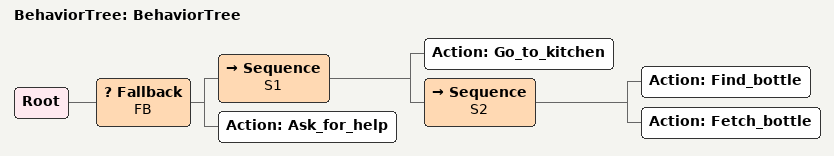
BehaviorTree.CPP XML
<root main_tree_to_execute="BehaviorTree">

    <BehaviorTree ID="BehaviorTree">
        <Root>
            <Fallback name="FB">
                <Sequence name="S1">
                    <Action ID="Go_to_kitchen"/>
                    <Sequence name="S2">
                        <Action ID="Find_bottle"/>
                        <Action ID="Fetch_bottle"/>
                    </Sequence>
                </Sequence>
                <Action ID="Ask_for_help"/>
            </Fallback>
        </Root>
    </BehaviorTree>

</root>
